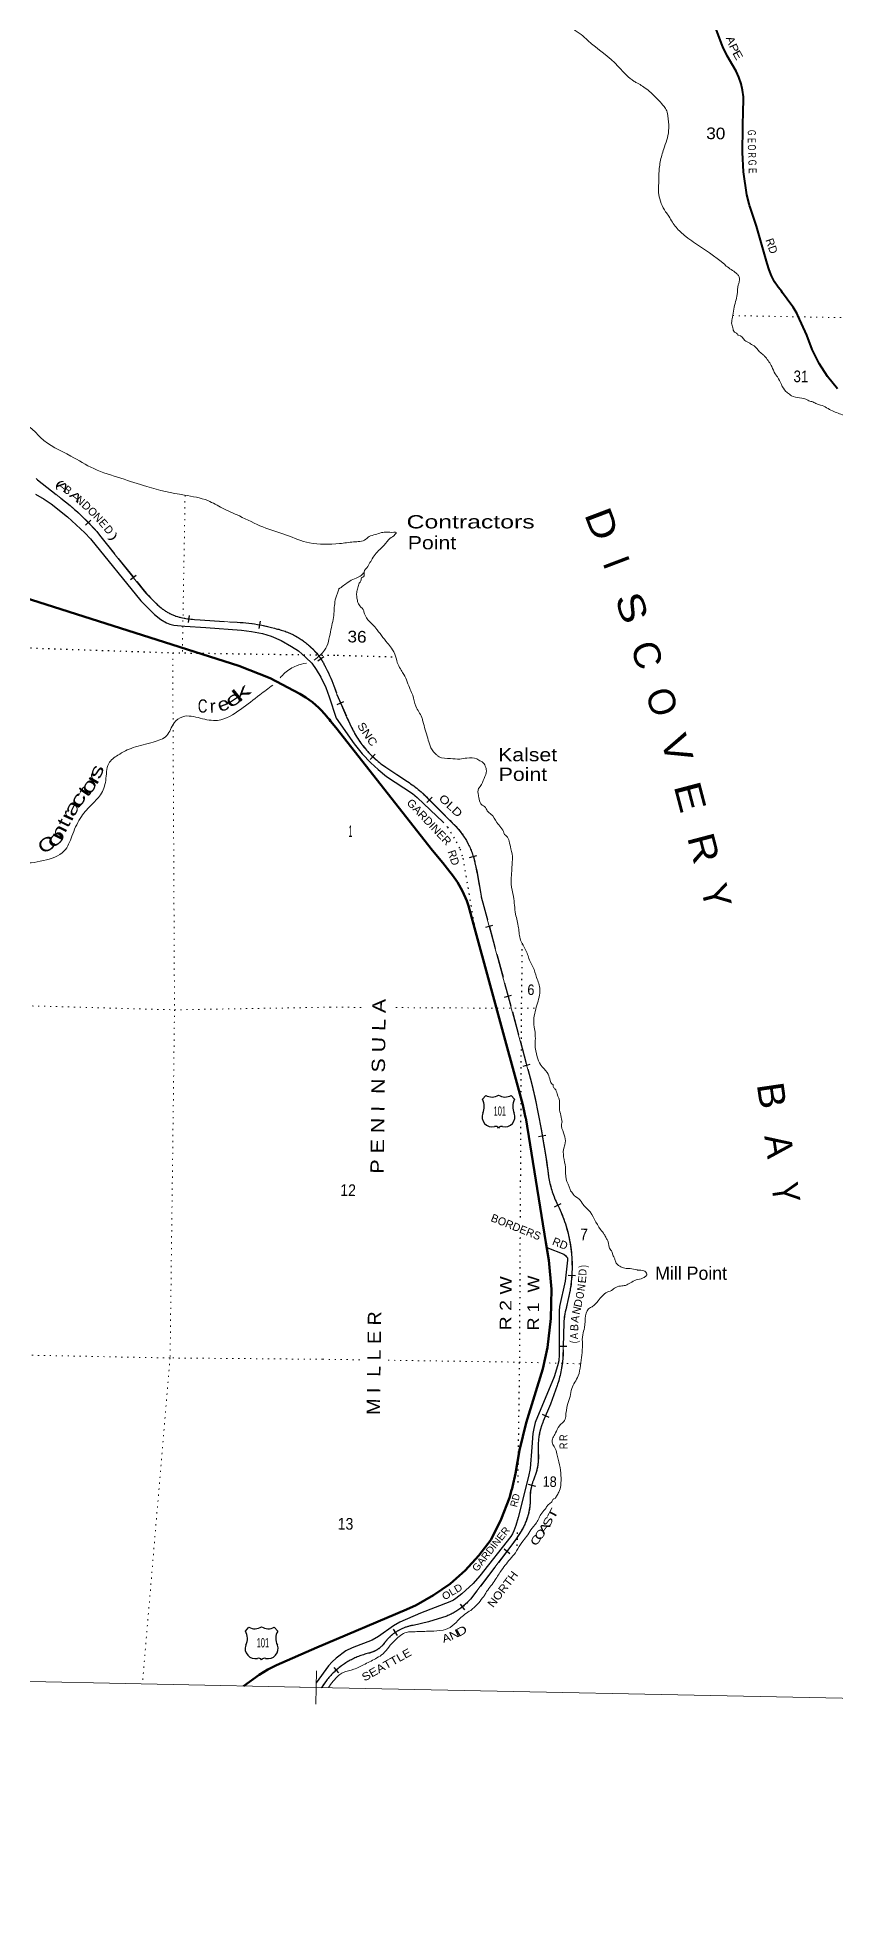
# Model space of a CAD drawing. Header units: feet. Extents: x -493433 to -244333, y 184684 to 373072.
# Drawn here: x -466572 to -454514, y 184934 to 213272 of the extents above; entities that cross this region are included whole.
import ezdxf
from ezdxf.enums import TextEntityAlignment as Align

# ---------------------------------------------------------------- set-up
doc = ezdxf.new("R2010")
doc.units = ezdxf.units.FT
doc.header["$LTSCALE"] = 60
doc.linetypes.add('DOTTED', pattern=[1.5, 0.3, -1.2])
doc.linetypes.add('LONG_DASHED', pattern=[7.5, 6, -1.5])
for name, color, linetype, lineweight in [('16', 7, 'Continuous', 25), ('20', 7, 'Continuous', 70), ('26', 7, 'Continuous', 40), ('27', 7, 'Continuous', 13), ('29', 7, 'Continuous', 25), ('30', 7, 'Continuous', 13), ('34', 7, 'Continuous', 13), ('39', 7, 'Continuous', 13), ('4', 7, 'Continuous', 13), ('41', 7, 'Continuous', 13), ('6', 7, 'DOTTED', 25), ('63', 7, 'Continuous', 25), ('7', 7, 'DOTTED', 13)]:
    doc.layers.add(name, color=color, linetype=linetype, lineweight=lineweight)
doc.layers.add('42', color=7, linetype='Continuous')

msp = doc.modelspace()

# ---------------------------------------------------------------- linework, layer by layer
at = {"layer": '16'}
for p, q in [((-459849.23, 197232.91), (-459797.92, 197291.67)), ((-459606.16, 197297.64), (-459606.44, 197297.44)), ((-459414.07, 197291.76), (-459362.68, 197232.91)), ((-463429.02, 189200.32), (-463377.71, 189259.08)), ((-463185.95, 189265.05), (-463186.23, 189264.85)), ((-462993.86, 189259.17), (-462942.47, 189200.32))]:
    msp.add_line(p, q, dxfattribs=at)
for centre, radius, start, end in [((-460042.21, 197122.28), 222.05, 332.97043, 29.75871), ((-459706.84, 197449.33), 182.07, 239.97227, 303.45418), ((-459505.06, 197448.83), 181.52, 236.33975, 300.08743), ((-459505.07, 197449.33), 182.07, 236.54582, 236.59441), ((-459169.71, 197122.28), 222.05, 150.24129, 207.02957), ((-459703.02, 196967.38), 151.42, 159.09177, 283.81923), ((-459508.9, 196967.38), 151.42, 256.18077, 20.90823), ((-463622, 189089.69), 222.05, 332.97043, 29.75871), ((-463286.63, 189416.74), 182.07, 239.97227, 303.45418), ((-463084.85, 189416.24), 181.52, 236.33975, 300.08743), ((-463084.86, 189416.74), 182.07, 236.54582, 236.59441), ((-462749.5, 189089.69), 222.05, 150.24129, 207.02957), ((-463282.81, 188934.79), 151.42, 159.09177, 283.81923), ((-463088.69, 188934.79), 151.42, 256.18077, 20.90823)]:
    msp.add_arc(centre, radius, start, end, dxfattribs=at)
for centre, major_axis, start_param, end_param in [((-459647.68, 196768.56), (-19.56, 51.67), 4.95877769, 6.28318531), ((-459564.23, 196768.56), (19.56, 51.67), 0, 1.32637542), ((-463227.47, 188735.97), (-19.56, 51.67), 4.95877769, 6.28318531), ((-463144.02, 188735.97), (19.56, 51.67), 0, 1.32637542)]:
    msp.add_ellipse(centre, major_axis=major_axis, ratio=0.929097, start_param=start_param, end_param=end_param, dxfattribs=at)
at = {"layer": '20'}
for points in [[(-462064.32, 202851.42), (-462143.06, 202944.91), (-462162.24, 202967.85), (-462184.62, 202994.91), (-462228.64, 203048.13), (-462249.27, 203073.06), (-462273.07, 203098.13), (-462319.26, 203146.77), (-462415.45, 203230.67), (-462519.88, 203304.05), (-462608.07, 203357.47), (-463058.42, 203592.85), (-463530.91, 203779.87), (-473933.01, 207089.92), (-473990.87, 207104.33), (-474102.6, 207125.54), (-474215.94, 207134.96), (-474225, 207135.19), (-474312.66, 207137.25), (-474974.96, 207158.91), (-479944.62, 207259.81), (-480351.86, 207265.63)], [(-462351.1, 188954.09), (-460993.86, 189527.02), (-460851.9, 189592.12), (-460586.23, 189740.44), (-460337.52, 189915.71), (-460108.5, 190116.02), (-459901.67, 190339.18), (-459719.3, 190582.73), (-459564.16, 190891.62), (-459442.15, 191215.04), (-459408.65, 191328.79), (-459401.27, 191353.83), (-459395.69, 191378.79), (-459351.1, 191578.17), (-459288.04, 191932.06), (-459185.56, 192345.75), (-458938.03, 193158.82), (-458867.46, 193484.17), (-458813.78, 193922.68), (-458806.24, 194364.39), (-458844.92, 194804.47), (-458888.81, 195069.76), (-459195.48, 196954.68), (-459195.93, 196957.44), (-459206, 197004.68), (-459236.59, 197148.24), (-460057.2, 200157.16), (-460083.38, 200231.34), (-460147.81, 200376.63), (-460227.08, 200514.39), (-460302.2, 200618.1), (-460320.22, 200642.99), (-460340.03, 200668.1), (-460449.1, 200806.39), (-460605.72, 200991.75), (-462064.32, 202851.42)], [(-463461.4, 188369.91), (-463221.76, 188537.46), (-463089.72, 188620.85), (-462959.78, 188685.59), (-462351.1, 188954.09)]]:
    msp.add_lwpolyline(points, dxfattribs=at)
at = {"layer": '26'}
msp.add_lwpolyline([(-454484.21, 207965.54), (-454632.26, 208150.4), (-454760.18, 208349.73), (-454866.55, 208561.33), (-454944.77, 208774.96), (-455082.87, 209073.08), (-455094.39, 209097.95), (-455108.01, 209123.08), (-455138.78, 209172.19), (-455154.46, 209197.22), (-455172.54, 209222.19), (-455313.68, 209417.12), (-455331.84, 209442.21), (-455352.24, 209467.12), (-455380.03, 209501.05), (-455435.17, 209582.81), (-455481.45, 209669.89), (-455518.39, 209761.32), (-455545.56, 209856.12), (-455706.67, 210423.08), (-455803.03, 210710.39), (-455811.4, 210735.35), (-455818.19, 210760.39), (-455855.21, 210896.85), (-455904.89, 211245.23), (-455918.26, 211533.8), (-455919.46, 211564.16), (-455909.57, 212209.51), (-455904.8, 212273.38), (-455905.9, 212374.85), (-455917.61, 212475.64), (-455939.78, 212574.66), (-455972.19, 212670.81), (-456014.46, 212763.06), (-456066.15, 212850.37), (-456151.55, 212994.7), (-456213.95, 213129.97), (-456225.51, 213155.02), (-456234.77, 213179.97), (-456508.8, 213918.08)], dxfattribs=at)
at = {"layer": '29'}
for points in [[(-466601.62, 206372.97), (-466472.53, 206297.75), (-466366.31, 206229.08), (-466117.93, 206032.86), (-465856.48, 205790.86), (-465771.51, 205699.28), (-465013.29, 204763.98), (-464804.13, 204554.68), (-464710.98, 204482.72), (-464621.11, 204430.4), (-464570.45, 204410.77), (-464511.62, 204394.42), (-464346.58, 204378.08), (-464026.3, 204358.46), (-463490.32, 204319.21), (-463338.35, 204299.58), (-463173.3, 204266.88), (-463042.57, 204227.64), (-462888.98, 204162.24), (-462735.37, 204073.93), (-462627.52, 204005.26), (-462516.41, 203907.15), (-462428.16, 203818.85), (-462359.53, 203724.02), (-462292.52, 203609.55), (-462215.73, 203455.85), (-462165.06, 203311.95), (-462061.42, 202991.71)], [(-462061.42, 202991.71), (-461785.49, 202603.11), (-461666.44, 202453.53), (-461536.32, 202315.04), (-461422.8, 202212.56), (-461296.08, 202108.4), (-460907.83, 201849.71), (-460835.14, 201792.95), (-460443.9, 201420.74)], [(-458876.54, 194995.61), (-458617.48, 194892.01), (-458590.52, 194869.65), (-458576.68, 194853.03), (-458565.6, 194836.42), (-458564.89, 194804.46), (-458597.71, 194487.64), (-458681.89, 194102.41), (-458687.77, 194035.41), (-458687.47, 193760.08), (-458687.47, 193374.22), (-458695.74, 193282.53), (-458712.35, 193207.74), (-458767, 193040.33), (-459050.13, 192349.08), (-459071.45, 192261.14), (-459086.12, 192182.89), (-459101.5, 191980.44), (-459127.65, 191656.62), (-459151.14, 191533.36), (-459309.18, 190913.79), (-459346.37, 190792.41), (-459376.83, 190714.85), (-459396.21, 190667.76), (-459417.87, 190630.77), (-459887.79, 190034.02), (-459988.7, 189919.91), (-460160.35, 189762.02), (-460248.95, 189690.01), (-460287.71, 189665.08), (-460343.4, 189639.94), (-460784.2, 189472.63), (-461098.92, 189332.69), (-461193.31, 189278.51), (-461420.08, 189119.41), (-461516.23, 189062.43), (-461818.76, 188947.67), (-461914.6, 188900.23), (-462059.63, 188789.79), (-462117.77, 188737.16), (-462175.24, 188674.76), (-462362.2, 188416.57)]]:
    msp.add_lwpolyline(points, dxfattribs=at)
at = {"layer": '29', "linetype": 'DOTTED'}
msp.add_lwpolyline([(-460443.9, 201420.74), (-460379.04, 201345.59), (-460329.2, 201270.81), (-460243.38, 201124), (-460188, 201013.21), (-460142.97, 200873.62), (-459974.83, 199874.8)], dxfattribs=at)
at = {"layer": '34'}
for p, q in [((-466572.23, 206590.81), (-466081.09, 206201.08)), ((-460662.01, 201766.44), (-460305.73, 201409.19)), ((-459867.57, 200291.89), (-459107.67, 197479.01)), ((-459389.24, 190522.36), (-460030.42, 189683.7))]:
    msp.add_line(p, q, dxfattribs=at)
for points in [[(-465678.05, 205807.37), (-465635.88, 205755.06), (-464958.59, 204909.46)], [(-464202.3, 204479.82), (-464112.57, 204474.7), (-463553.43, 204437.53)], [(-462049.13, 203348.09), (-461901.32, 203006.52), (-461827.59, 202848.49)], [(-461311.01, 202247.83), (-461141.03, 202137.3), (-460983.33, 202030.45)], [(-458620.66, 193860.2), (-458621.02, 193856.52), (-458630.48, 193447.89)], [(-458721.06, 192911.59), (-458821.32, 192629.61), (-458930.99, 192369.44)], [(-460385.99, 189428.23), (-460665.19, 189340.76), (-460896.69, 189287.67)]]:
    msp.add_lwpolyline(points, dxfattribs=at)
for centre, radius, start, end in [((-468243.4, 203584.39), 3394.51, 40.91041, 50.43141), ((-462945.63, 206666.4), 2671.86, 221.11487, 228.86054), ((-464213.87, 205266.09), 783.64, 231.33782, 249.45514), ((-464082.29, 205944.19), 1469.28, 253.93488, 265.31476), ((-463664.05, 201936.08), 2503.9, 73.79477, 87.468), ((-463216.91, 203236.32), 1132.49, 43.98168, 77.16115), ((-462993.84, 203424.36), 841.63, 23.39935, 45.31576), ((-464383.08, 202606.91), 2449.31, 17.70638, 28.04799), ((-460418.12, 203538.19), 1569.16, 206.07403, 235.31802), ((-461855.87, 200641), 1640.7, 43.31024, 57.87225), ((-461101.32, 200559.13), 1164.29, 12.23569, 46.89567), ((-468450.45, 198956.25), 8686.18, 8.90637, 12.29473), ((-472374.98, 194332.12), 13635.41, 7.29519, 13.34351), ((-457374.95, 196301.52), 1494.06, 189.16463, 205.52038), ((-460604.33, 194704.01), 2109.09, 350.25037, 26.88753), ((-462486.21, 195066.83), 4025.42, 345.68961, 349.69681), ((-457545.87, 193790.24), 1077.29, 164.8465, 176.21232), ((-460221.78, 193440.88), 1591.32, 340.57281, 0.25248), ((-457957.03, 191971.12), 1052.26, 157.75703, 183.78438), ((-459868.11, 191832.71), 863.87, 336.07207, 4.57911), ((-458432.09, 191223.63), 696.24, 158.18717, 184.3158), ((-460095.53, 191210.42), 969.96, 331.77648, 357.68451), ((-461686.09, 192171.1), 2827.31, 324.36362, 329.86582), ((-460766.34, 190332.79), 981.27, 292.80567, 318.58736), ((-461663.69, 189277.17), 421.86, 282.72976, 327.20709), ((-460785.12, 188619.89), 677.04, 99.48556, 140.70283), ((-461305.47, 187761.27), 1135.82, 103.50574, 149.15109)]:
    msp.add_arc(centre, radius, start, end, dxfattribs=at)
at = {"layer": '39'}
msp.add_line((-462021.32, 204938.34), (-462072.42, 204779.77), dxfattribs=at)
for points in [[(-461756.04, 216134.16), (-461701.79, 216123.09), (-461620.17, 216065.11), (-461566.45, 216025.79), (-461424.72, 215946.55), (-461335.67, 215854.13), (-461264.36, 215784.23), (-461245.43, 215717.3), (-461223.89, 215682.61), (-461154.56, 215614.77), (-461127.04, 215575.93), (-461087.73, 215520.74), (-461016.49, 215446.81), (-460803.79, 215279.51), (-460623.19, 215120.87), (-460549.53, 215069.08), (-460517.53, 215054.38), (-460441.55, 215018.69), (-460242.13, 214896.02), (-460090.96, 214782.3), (-459970.14, 214663.08), (-459791.12, 214528.68), (-459707.64, 214462.59), (-459664.1, 214417.41), (-459564.34, 214359.1), (-459414.37, 214289.79), (-459151.86, 214089.3), (-459005.47, 213935.31), (-458956.64, 213849.68), (-458891.64, 213765.77), (-458869.92, 213741.17), (-458784.83, 213652.86), (-458574.3, 213477.52), (-458480.95, 213399.16), (-458355.44, 213316.17), (-458256.24, 213227.6), (-457795.61, 212835.87), (-457676.99, 212706.6), (-457553.76, 212609.52), (-457503.88, 212580.36), (-457432.04, 212538.7), (-457265.16, 212402.5), (-457103.02, 212228.05), (-457063.86, 212164.79), (-457045.43, 212071.64), (-457041.88, 212045.35), (-457035.18, 211863.64), (-457108.88, 211588.58), (-457138.91, 211492.28), (-457176.95, 211291.21), (-457186.39, 211000.86), (-457184.2, 210901.96), (-457146.4, 210766.09), (-457080.17, 210639.79), (-457033.03, 210572.35), (-456978.22, 210482.58), (-456855.92, 210335.08), (-456774.54, 210265.01), (-456657.13, 210180.14), (-456187.47, 209840.69), (-456163.64, 209820.09), (-456014.39, 209712.46), (-455980.74, 209677.54), (-455968.36, 209584.51), (-455983.38, 209536.36), (-455998.22, 209389.34), (-456024.37, 209284.92), (-456071.19, 209045.68), (-456082.88, 208959.13), (-456066.13, 208884.18), (-456041.04, 208823.2), (-456001.21, 208796.24), (-455989.48, 208775.85), (-455975.42, 208773.58), (-455884.06, 208697.26), (-455810.25, 208653.55), (-455782.36, 208634.88), (-455742.41, 208613.98), (-455663.38, 208525.78), (-455601.82, 208474.22), (-455572.14, 208443.42), (-455475.99, 208300.44), (-455423.58, 208190.53), (-455392.15, 208145.58), (-455263.14, 207925.32), (-455209.5, 207881.98), (-455179.62, 207861.26), (-454930.79, 207794.18), (-454900.84, 207777.49), (-454872.7, 207772.94), (-454812.73, 207743.6), (-454738.55, 207720.05), (-454560.69, 207632.07), (-454388.47, 207566.38), (-454350.43, 207551.58), (-454126.61, 207440.56), (-454044.85, 207390.64)], [(-469228.47, 208659.96), (-468970.01, 208599.33), (-468734.54, 208502.87), (-468388.52, 208395.73), (-467968.44, 208181.79), (-467604.95, 207874.23), (-467291.87, 207650.68), (-466944.83, 207501.09), (-466652.11, 207354.8), (-466526.12, 207228.6), (-466069.3, 206949.14), (-465721.19, 206759.12), (-465311.59, 206614.11), (-464919.68, 206487.71), (-464352.56, 206359.19), (-463997.92, 206276.09), (-463776.97, 206161.79), (-463521.84, 206044.67), (-463165.11, 205878.68), (-462807.39, 205755.1), (-462463.62, 205637.91), (-462007.18, 205627.31)], [(-462007.18, 205627.31), (-461795.67, 205651.53), (-461702.73, 205659.93), (-461609.35, 205692.52), (-461562.23, 205732.02), (-461466.84, 205764.58), (-461373.53, 205793.15), (-461298.74, 205801.87), (-461185.88, 205797.8), (-461151.65, 205795.16), (-461166.28, 205767.19), (-461246.07, 205706.09), (-461334.71, 205602.8), (-461400.44, 205539.43), (-461526.5, 205376.29), (-461568.2, 205302.4), (-461580.72, 205280.44), (-461636.76, 205194.71), (-461644.08, 205126.24), (-461674.63, 205110.65), (-461685.53, 205066.47), (-461710.44, 205028.59), (-461731.91, 204958.37), (-461749.36, 204888.07), (-461746.63, 204817.42), (-461735.7, 204754.68), (-461702.71, 204685.48), (-461641.59, 204609.72), (-461639.8, 204597.58), (-461480.62, 204372.76), (-461462.85, 204352.26), (-461285.56, 204125.1), (-461224.46, 204049.34), (-461162.22, 203925.15), (-461124.19, 203801.39), (-461075.4, 203713.75), (-461036.25, 203650.5), (-460939.64, 203422.79), (-460902.95, 203335.37), (-460855.62, 203169.08), (-460765.95, 203002.01), (-460748.9, 202943.2), (-460675, 202687.66), (-460640.81, 202574.05), (-460609.72, 202510.95), (-460564.33, 202457.67), (-460544.54, 202437.13), (-460504.74, 202408.16), (-460333.82, 202380.84), (-460192.81, 202372.23), (-460083.6, 202388.4), (-459932.62, 202373.54), (-459872.74, 202340.17), (-459850.76, 202329.68), (-459805.58, 202264.3), (-459788.71, 202195.41), (-459823.15, 202079.02), (-459881.85, 201959.04), (-459906.69, 201925.2), (-459910.58, 201824.39), (-459908.74, 201814.28), (-459884.34, 201717), (-459852.8, 201678.08), (-459830.84, 201665.58), (-459783.59, 201604.2), (-459767.91, 201579.71), (-459720.24, 201540.5), (-459631.8, 201415.83), (-459523.85, 201256.51), (-459516.19, 201234.18), (-459486.41, 201209.42), (-459445.53, 201130.01), (-459417.4, 201016.52), (-459396.09, 200860.79), (-459401.44, 200790.28), (-459402.27, 200745.91), (-459413.19, 200483.84), (-459380.4, 200295.62), (-459347.01, 200030.73), (-459302.46, 199824.15), (-459292.12, 199729.15), (-459271.63, 199637.99), (-459191.87, 199481.19), (-459128.38, 199316.63), (-459085.57, 199233.14), (-459030.07, 199072.76), (-458979.06, 198888.24), (-458986.56, 198809.7), (-459051.7, 198560.74), (-459062.74, 198292.63), (-459051.62, 198239.96), (-459052.37, 198199.63), (-459050.69, 198181.44), (-459052.92, 198062.47), (-459020.16, 197872.23), (-458971.9, 197756.37), (-458942.36, 197717.49)], [(-462021.53, 204937.83), (-461877.15, 205044.43), (-461780.77, 205097.28), (-461696.82, 205134.59), (-461647.07, 205184.34)], [(-462072.42, 204779.77), (-462072.74, 204778.17), (-462096.39, 204542.36), (-462144.48, 204295), (-462233.6, 204016.29), (-462390.37, 203868.12)], [(-462508.5, 203821.86), (-462658.12, 203781.83), (-462833.92, 203672.84), (-462905.12, 203598.39)], [(-463016.16, 203490.51), (-463210.27, 203344.32), (-463503.54, 203122.94), (-463849.89, 202957.36), (-464113.05, 202989.82), (-464378.45, 203012.23), (-464507.56, 202918.3), (-464618.77, 202728.99), (-464822.57, 202628.74), (-465126.72, 202544.99), (-465359.04, 202431.27), (-465494.95, 202305.18), (-465541.27, 202047.67), (-465620.82, 201833.38), (-465765.59, 201673.15), (-465927.31, 201476.95), (-466052.44, 201209.18), (-466168.51, 200983.63), (-466482.13, 200839.5), (-466853.51, 200809.86), (-467114.18, 200862.47), (-467282.01, 200836.12), (-467446.47, 200781.4), (-467615.43, 200706.59), (-467776.07, 200556.84), (-467887.68, 200436.23), (-468074.02, 200307.28)], [(-458942.36, 197717.49), (-458855.62, 197611.01), (-458825.09, 197517.66), (-458795.86, 197462.66), (-458779.96, 197450.26), (-458778.36, 197428.04), (-458752.82, 197391.27), (-458719.94, 197316.03), (-458682.1, 197182.19), (-458684.64, 197153.99), (-458652.44, 196933.51), (-458647.45, 196876.94), (-458656.23, 196838.76), (-458647.05, 196790.18), (-458603.21, 196545.29), (-458615.95, 196511.22), (-458595.41, 196206.23), (-458584.59, 196028.5), (-458523.06, 195868.02), (-458509.46, 195839.53), (-458497.52, 195831.24), (-458479.94, 195800.66), (-458388.56, 195726.37), (-458327.57, 195644.56), (-458270.19, 195585.01), (-458250.41, 195564.49), (-458064.37, 195266.56), (-458009.28, 195192.94), (-457978.11, 195133.87), (-457954.67, 195093.09), (-457908.85, 194955.08), (-457896.98, 194942.76), (-457885.67, 194900.19), (-457854.62, 194835.07), (-457839.36, 194788.39), (-457808.07, 194735.37), (-457736.25, 194693.72), (-457698.17, 194680.92), (-457617.57, 194677.43), (-457511.11, 194655.32), (-457497.03, 194653.04), (-457412.51, 194643.43), (-457365.1, 194590.12), (-457367.39, 194576.04), (-457385.91, 194556.2), (-457428.72, 194530.76), (-457526.02, 194504.29), (-457611.55, 194459.45), (-457688.87, 194422.53), (-457761.67, 194411.75), (-457855.04, 194379.16), (-457879.64, 194357.42), (-457963.06, 194318.59), (-458036.68, 194263.45), (-458098.59, 194187.92), (-458186.88, 194102.78), (-458197.07, 194096.92), (-458215.37, 194089.19), (-458307.73, 193786.25), (-458333.98, 193675.78), (-458338.71, 193530.62), (-458366.85, 193210.38), (-458402.04, 193053.68), (-458498.34, 192863.78), (-458522.77, 192743.19), (-458561.27, 192624.87), (-458590.94, 192439.82), (-458597.69, 192401.62), (-458626.74, 192357.77), (-458686.33, 192298.34), (-458744.77, 192192.49), (-458757.28, 192170.52), (-458790.88, 192098.51), (-458792.01, 192038.02), (-458754.99, 191968.75), (-458724.38, 191879.43), (-458662.03, 191545.45), (-458661.93, 191442.57), (-458664.78, 191398.24), (-458694.88, 191297.92), (-458728.26, 191238.01), (-458763.28, 191198.3), (-458777.47, 191194.53), (-458800.39, 191154.6), (-458849.56, 191113.14), (-458878.5, 191075.34), (-458886.79, 191063.38), (-458952.88, 190979.86), (-459034.2, 190836.1), (-459116.86, 190728.68), (-459181.23, 190628.99), (-459251.46, 190539.49), (-459332.52, 190409.84), (-459411, 190310.4), (-459559.71, 190121.47), (-459657.27, 189971.95), (-459785.41, 189797.89)], [(-460026.52, 189512.72), (-459925.96, 189604.07), (-459846.12, 189703.33), (-459814.19, 189744.88), (-459785.41, 189797.89)], [(-462177.09, 188343.42), (-462161.34, 188367.41), (-462081.43, 188468.94), (-461953.39, 188575.38), (-461792.83, 188622.29), (-461623.26, 188701.41), (-461442.29, 188794.38), (-461350.75, 188856.96), (-461264.03, 188957.43), (-461168.15, 189063.69), (-460996.5, 189180.73), (-460867.9, 189190.67), (-460633.58, 189198.95), (-460442.96, 189216.15), (-460305.46, 189276.7), (-460193.52, 189386.5), (-460026.52, 189512.72)]]:
    msp.add_spline(points, degree=3, dxfattribs=at)
at = {"layer": '4'}
for p, q in [((-462358.64, 188597.17), (-462368.61, 188097.27)), ((-462113.67, 188342.23), (-462613.57, 188352.21))]:
    msp.add_line(p, q, dxfattribs=at)
msp.add_lwpolyline([(-489136.84, 372822.34), (-458570.27, 372170.54), (-428002.84, 371560.78), (-397434.59, 370993.07), (-366865.58, 370467.41), (-336295.9, 369983.8), (-305725.57, 369542.24), (-275154.66, 369142.74), (-244583.22, 368785.28), (-246606.46, 184933.95), (-277430.78, 185294.37), (-308254.58, 185697.19), (-339077.78, 186142.4), (-369900.35, 186630.01), (-400722.22, 187160.02), (-431543.33, 187732.42), (-462363.63, 188347.22), (-493183.05, 189004.41)], close=True, dxfattribs=at)
msp.add_lwpolyline([(-489136.84, 372822.34), (-458570.27, 372170.54), (-428002.84, 371560.78), (-397434.59, 370993.07), (-366865.58, 370467.41), (-336295.9, 369983.8), (-305725.57, 369542.24), (-275154.66, 369142.74), (-244583.22, 368785.28), (-246606.46, 184933.95), (-277430.78, 185294.37), (-308254.58, 185697.19), (-339077.78, 186142.4), (-369900.35, 186630.01), (-400722.22, 187160.02), (-431543.33, 187732.42), (-462363.63, 188347.22), (-493183.05, 189004.41)], close=True, dxfattribs=at)
at = {"layer": '6'}
for p, q in [((-462041.84, 203940.63), (-461159.18, 203917.07)), ((-459250.24, 199590.77), (-459262.32, 198616.47)), ((-459262.32, 198616.47), (-459279.86, 195389.42)), ((-459281.19, 195145.02), (-459291.42, 193261.99)), ((-459291.42, 193261.99), (-459315.67, 191388.26)), ((-459324.73, 190687.99), (-459328.25, 190415.56))]:
    msp.add_line(p, q, dxfattribs=at)
msp.add_lwpolyline([(-492834.73, 204828.51), (-491079.85, 204738.18), (-485783.19, 204663.92), (-480455.5, 204538.43), (-475054.88, 204353.88), (-469736.99, 204153.87), (-464528.89, 203978.19), (-462041.84, 203940.63)], dxfattribs=at)
at = {"layer": '63'}
for p, q in [((-465844.96, 205906.33), (-465765.63, 205983.42)), ((-465166.5, 205083.46), (-465080.17, 205152.61)), ((-464290.38, 204433.12), (-464275.07, 204542.67)), ((-463224.08, 204346.69), (-463204.67, 204455.59)), ((-462338.49, 203857.45), (-462246.86, 203919.41)), ((-462043.37, 203196.73), (-461941.1, 203240.99)), ((-461545.16, 202366.59), (-461468.43, 202447.4)), ((-460687.9, 201716.09), (-460609, 201794.77)), ((-460042.14, 200883.44), (-459935.81, 200916.75)), ((-459799.76, 199834.22), (-459692.19, 199863.28)), ((-459517.03, 198777.59), (-459409.46, 198806.65)), ((-459232.8, 197735.55), (-459125.23, 197764.61)), ((-458999.81, 196672.37), (-458890.11, 196691.87)), ((-458759.07, 195608.98), (-458659.41, 195658.79)), ((-458555.86, 194575.88), (-458444.65, 194569.05)), ((-458683.05, 193505.13), (-458571.67, 193502.55)), ((-458947.94, 192474.75), (-458845.27, 192431.47)), ((-459156.27, 191419.28), (-459048.94, 191389.35)), ((-459522.91, 190440.58), (-459434.39, 190372.92)), ((-460186.99, 189608.65), (-460118.21, 189520.99)), ((-461197.82, 189226.31), (-461135.29, 189134.1)), ((-462096.69, 188649.77), (-462021.75, 188567.33))]:
    msp.add_line(p, q, dxfattribs=at)
at = {"layer": '63', "lineweight": 13}
msp.add_line((-459389.24, 190522.36), (-459390.34, 190520.92), dxfattribs=at)
at = {"layer": '63', "linetype": 'LONG_DASHED'}
for points in [[(-466592.71, 206608.44), (-466571.54, 206591.67), (-466080.39, 206201.93), (-466056.57, 206182.09), (-466011.64, 206143.73), (-465967.28, 206104.45), (-465923.7, 206064.02), (-465880.87, 206023.41), (-465838.59, 205981.87), (-465797.1, 205939.19), (-465756.36, 205896.32), (-465716.39, 205852.77), (-465677.2, 205808.07), (-465635.02, 205755.74), (-464957.74, 204910.16), (-464926.82, 204875.14), (-464895.26, 204841.01), (-464863.08, 204807.4), (-464830.34, 204773.94), (-464796.97, 204741.4), (-464763.17, 204709.57), (-464728.78, 204677.89), (-464702.72, 204655.03), (-464691.99, 204646.55), (-464681.12, 204638.35), (-464670.09, 204630.33), (-464658.91, 204622.39), (-464647.6, 204614.74), (-464636.19, 204607.32), (-464624.64, 204599.97), (-464612.94, 204592.92), (-464601.16, 204586.1), (-464589.17, 204579.41), (-464577.15, 204573.01), (-464565.04, 204566.73), (-464552.74, 204560.69), (-464540.41, 204554.94), (-464527.93, 204549.36), (-464515.41, 204543.96), (-464502.71, 204538.8), (-464490.02, 204533.87), (-464488.54, 204533.33), (-464479.19, 204530.72), (-464454.56, 204523.98), (-464429.58, 204517.66), (-464404.73, 204511.8), (-464379.69, 204506.36), (-464354.46, 204501.5), (-464329.35, 204496.93), (-464304.05, 204492.79), (-464278.57, 204489.24), (-464253.19, 204485.98), (-464227.8, 204483.16), (-464202.22, 204480.91), (-464112.5, 204475.79), (-463553.36, 204438.62), (-463509.6, 204436.43), (-463466.11, 204433.26), (-463422.65, 204429.33), (-463378.96, 204424.9), (-463335.57, 204419.47), (-463292.47, 204413.29), (-463249.13, 204406.62), (-463206.09, 204398.95), (-463163.33, 204390.53), (-463120.37, 204381.36), (-463077.93, 204371.46), (-463035.51, 204361.06), (-462993.13, 204349.65), (-462964.98, 204341.55), (-462945.69, 204337.04), (-462926.59, 204332.1), (-462907.56, 204326.83), (-462888.47, 204321.32), (-462869.59, 204315.39), (-462850.9, 204309.16), (-462832.14, 204302.67), (-462813.6, 204295.77), (-462795.24, 204288.57), (-462776.86, 204281.01), (-462758.76, 204273.16), (-462740.72, 204265.09), (-462722.77, 204256.58)], [(-462722.77, 204256.58), (-462705.13, 204247.8), (-462687.56, 204238.68), (-462670.16, 204229.36), (-462652.85, 204219.61), (-462635.81, 204209.68), (-462618.87, 204199.31), (-462602.21, 204188.76), (-462585.61, 204177.89), (-462569.33, 204166.74), (-462553.21, 204155.28), (-462537.27, 204143.62), (-462521.54, 204131.54), (-462505.97, 204119.27), (-462490.68, 204106.73), (-462475.57, 204093.98), (-462460.77, 204080.84), (-462446.14, 204067.51), (-462431.78, 204054), (-462417.6, 204040.2), (-462403.73, 204026.1), (-462401.22, 204023.52), (-462390.81, 204013.09), (-462380.67, 204002.49), (-462370.72, 203991.7), (-462360.83, 203980.72), (-462351.23, 203969.58), (-462341.87, 203958.3), (-462332.58, 203946.86), (-462323.57, 203935.22), (-462314.81, 203923.48), (-462306.17, 203911.48), (-462297.82, 203899.44), (-462289.59, 203887.26), (-462281.58, 203874.85), (-462273.89, 203862.37), (-462266.38, 203849.73), (-462259.04, 203837.01), (-462251.93, 203824.07), (-462245.07, 203811.11), (-462238.44, 203797.92), (-462232.05, 203784.73), (-462225.83, 203771.35), (-462220.43, 203759.07), (-462215.7, 203749.98), (-462195.85, 203711.9), (-462176.95, 203673.52), (-462158.83, 203634.98), (-462140.99, 203595.97), (-462124.12, 203556.67), (-462108.01, 203517.21), (-462092.41, 203477.15), (-462053.58, 203371.73)], [(-462048.12, 203348.53), (-461900.31, 203006.97), (-461826.59, 202848.97), (-461814.39, 202824.39), (-461801.69, 202800.24), (-461788.58, 202776.27), (-461775.11, 202752.32), (-461761.15, 202728.78), (-461746.83, 202705.58), (-461732.16, 202682.39), (-461717, 202659.61), (-461701.48, 202637.16), (-461685.47, 202614.8), (-461669.18, 202592.92), (-461652.61, 202571.18), (-461635.47, 202549.71), (-461618.04, 202528.74), (-461600.2, 202507.96), (-461582.14, 202487.48), (-461563.52, 202467.26), (-461544.76, 202447.46), (-461525.43, 202427.94), (-461505.97, 202408.83), (-461486.06, 202389.95), (-461465.89, 202371.53), (-461445.36, 202353.48), (-461424.6, 202335.69), (-461403.37, 202318.34), (-461381.91, 202301.25), (-461360.18, 202284.65), (-461338.22, 202268.33), (-461315.85, 202252.58), (-461310.39, 202248.74), (-461140.42, 202138.22), (-460982.73, 202031.37), (-460958.5, 202015.96), (-460934.74, 202000.07), (-460911.25, 201983.77), (-460887.78, 201967.11), (-460864.81, 201949.96), (-460842.24, 201932.5), (-460819.71, 201914.67), (-460797.67, 201896.36), (-460776.03, 201877.73), (-460754.5, 201858.6), (-460733.52, 201839.21), (-460712.71, 201819.55), (-460692.25, 201799.34), (-460672.34, 201778.88), (-460661.22, 201767.21), (-460304.96, 201409.98), (-460290.16, 201395.98), (-460275.76, 201381.68), (-460261.59, 201367.15), (-460247.5, 201352.37), (-460233.8, 201337.31), (-460220.44, 201322.1), (-460207.16, 201306.62), (-460194.26, 201290.89), (-460181.69, 201274.98), (-460169.29, 201258.73), (-460157.28, 201242.4), (-460145.44, 201225.89), (-460133.92, 201209.03), (-460122.81, 201192.09), (-460111.93, 201174.88), (-460101.3, 201157.59), (-460090.99, 201139.96), (-460081, 201122.31), (-460071.34, 201104.33), (-460062, 201086.34), (-460052.9, 201068.09), (-460044.21, 201049.73), (-460035.86, 201031.22), (-460027.73, 201012.61), (-460020.01, 200993.73), (-460012.55, 200974.77), (-460005.48, 200955.7), (-459998.66, 200936.55), (-459992.34, 200917.21), (-459986.26, 200897.81), (-459980.5, 200878.37), (-459975.06, 200858.75), (-459970.05, 200839.05), (-459965.34, 200819.18), (-459962.4, 200806.11), (-459930.88, 200657.38), (-459902.93, 200508.76), (-459877.53, 200359.59), (-459867.91, 200301.2), (-459866.49, 200292.11), (-459106.6, 197479.28), (-459052.84, 197246.74), (-459004.71, 197014.29), (-458960.57, 196780.91), (-458918.76, 196545.56), (-458882.58, 196310.28), (-458850.69, 196075.4), (-458848.85, 196063.72), (-458844.54, 196037.95), (-458839.68, 196012.43)], [(-458839.68, 196012.43), (-458834.35, 195986.97), (-458828.71, 195961.42), (-458822.52, 195936.11), (-458815.89, 195911.01), (-458808.96, 195885.81), (-458801.45, 195860.87), (-458793.53, 195836.13), (-458785.14, 195811.33), (-458776.36, 195786.88), (-458767.29, 195762.48), (-458757.62, 195738.19), (-458747.56, 195714.25), (-458737.05, 195690.39), (-458726.28, 195666.71), (-458722.24, 195658.3), (-458705.74, 195625.29), (-458690.07, 195592.06), (-458674.98, 195558.56), (-458660.16, 195524.66), (-458646.19, 195490.58), (-458632.88, 195456.39), (-458619.85, 195421.83), (-458607.67, 195387.07), (-458596.15, 195352.23), (-458585.09, 195316.9), (-458574.8, 195281.66), (-458564.88, 195246.23), (-458555.72, 195210.42), (-458547.3, 195174.7), (-458539.46, 195138.7), (-458532.08, 195102.69), (-458525.46, 195066.29), (-458519.4, 195030.1), (-458514.1, 194993.5), (-458509.36, 194957.1), (-458505.2, 194920.42), (-458501.78, 194883.82), (-458499.03, 194847.12), (-458496.75, 194810.42), (-458495.31, 194773.53), (-458494.34, 194736.64), (-458494.14, 194699.84), (-458494.41, 194663.03), (-458495.62, 194626.21), (-458497.29, 194589.41), (-458499.55, 194552.78), (-458502.45, 194516.04), (-458506.11, 194479.4), (-458510.44, 194442.67), (-458515.14, 194406.21), (-458520.79, 194369.76), (-458524.61, 194346.65), (-458527.83, 194329.01), (-458541.19, 194260.01), (-458556.2, 194191.03), (-458571.91, 194122.68), (-458584.63, 194071.57), (-458589.45, 194053.35), (-458593.82, 194035.13), (-458597.88, 194016.83), (-458601.77, 193998.36), (-458605.21, 193979.91), (-458608.32, 193961.45), (-458611.24, 193942.84), (-458613.71, 193924.22), (-458615.85, 193905.62), (-458617.71, 193886.84), (-458619.19, 193868.17), (-458619.7, 193861.43), (-458619.55, 193860.21), (-458619.92, 193856.44), (-458629.38, 193447.88), (-458629.42, 193420.01), (-458630.09, 193392.31), (-458631.24, 193364.6), (-458632.71, 193336.73), (-458634.81, 193309.01), (-458637.4, 193281.45), (-458640.3, 193253.73), (-458643.84, 193226.16), (-458647.86, 193198.75), (-458652.35, 193171.17), (-458657.34, 193143.93), (-458662.63, 193116.68), (-458668.56, 193089.41), (-458674.98, 193062.48), (-458681.86, 193035.53), (-458689.07, 193008.75), (-458696.91, 192981.97), (-458705.07, 192955.49), (-458713.88, 192929.02), (-458720.02, 192911.23), (-458820.29, 192629.21), (-458929.97, 192369.01), (-458936.83, 192351.95), (-458943.27, 192334.83), (-458949.43, 192317.57), (-458955.41, 192300.14), (-458960.98, 192282.66), (-458966.2, 192265.15)], [(-458966.2, 192265.15), (-458971.29, 192247.47), (-458975.93, 192229.72), (-458980.24, 192211.96), (-458984.3, 192193.97), (-458987.99, 192176.05), (-458991.48, 192158.07), (-458994.59, 192139.92), (-458997.33, 192121.84), (-458999.77, 192103.65), (-459001.98, 192085.48), (-459003.8, 192067.14), (-459005.35, 192048.92), (-459006.51, 192030.54), (-459007.39, 192012.27), (-459007.99, 191993.89), (-459008.19, 191975.59), (-459008.08, 191957.25), (-459007.74, 191938.94), (-459006.96, 191920.57), (-459005.96, 191902.23), (-459005.9, 191901.78), (-459005.27, 191894.12), (-459004.39, 191879.07), (-459003.7, 191863.99), (-459003.31, 191848.87), (-459003.11, 191833.74), (-459003.27, 191818.67), (-459003.63, 191803.59), (-459004.24, 191788.53), (-459005.18, 191773.43), (-459006.34, 191758.43), (-459007.73, 191743.34), (-459009.45, 191728.39), (-459011.4, 191713.35), (-459013.65, 191698.46), (-459016.1, 191683.55), (-459018.79, 191668.75), (-459021.77, 191653.9), (-459025.08, 191639.18), (-459028.56, 191624.54), (-459032.34, 191609.85), (-459036.32, 191595.34), (-459040.57, 191580.85), (-459045.17, 191566.43), (-459049.9, 191552.15), (-459054.89, 191537.9), (-459060.24, 191523.72), (-459065.71, 191509.68), (-459071.41, 191495.75), (-459077.47, 191481.9), (-459081.92, 191470.6), (-459086.09, 191459.24), (-459090.07, 191447.79), (-459093.94, 191436.25), (-459097.53, 191424.66), (-459100.91, 191413.06), (-459104.17, 191401.33), (-459107.16, 191389.58), (-459109.92, 191377.81), (-459112.52, 191365.89), (-459114.87, 191354.03), (-459117.09, 191342.11), (-459119.06, 191330.1), (-459120.78, 191318.13), (-459122.3, 191306.08), (-459123.67, 191294.06), (-459124.79, 191281.92), (-459125.72, 191269.87), (-459126.4, 191257.71), (-459126.89, 191245.62), (-459127.19, 191233.46), (-459127.23, 191221.36), (-459127.08, 191209.23), (-459126.76, 191197.12), (-459126.15, 191184.98), (-459125.4, 191172.85), (-459125.25, 191171.25), (-459126.02, 191155.8), (-459127.08, 191138.84), (-459128.52, 191121.98), (-459130.18, 191105.13), (-459132.14, 191088.32), (-459134.46, 191071.5), (-459137.02, 191054.8), (-459139.85, 191038.02), (-459143.03, 191021.43), (-459146.47, 191004.75), (-459150.25, 190988.28), (-459154.24, 190971.8), (-459158.49, 190955.45), (-459163.1, 190939.08), (-459168.05, 190922.88), (-459173.15, 190906.78), (-459178.62, 190890.65), (-459184.29, 190874.73), (-459190.27, 190858.87), (-459196.63, 190843.11), (-459203.13, 190827.54), (-459209.93, 190812.01), (-459217.1, 190796.57)], [(-459217.1, 190796.57), (-459224.4, 190781.32), (-459231.97, 190766.21), (-459239.93, 190751.16), (-459265.03, 190708.48), (-459290.96, 190666.63), (-459317.63, 190625.2), (-459344.92, 190583.81), (-459373.05, 190543.24), (-459387.35, 190523.15), (-459388.35, 190521.7), (-460029.57, 189682.99), (-460038.54, 189672.97), (-460050.16, 189660.31), (-460062.03, 189647.96), (-460074.05, 189635.77), (-460086.29, 189623.81), (-460098.82, 189612.03), (-460111.46, 189600.54), (-460124.36, 189589.15), (-460137.42, 189578.12), (-460150.72, 189567.19), (-460164.19, 189556.63), (-460177.82, 189546.22), (-460191.56, 189536.06), (-460205.59, 189526.12), (-460219.79, 189516.52), (-460234.05, 189507.11), (-460248.62, 189497.9), (-460263.2, 189489), (-460278, 189480.32), (-460293.03, 189471.98), (-460308.05, 189463.86), (-460323.27, 189455.96), (-460338.73, 189448.39), (-460354.19, 189441.03), (-460369.75, 189433.97), (-460385.61, 189427.19), (-460664.91, 189339.68), (-460896.48, 189286.57), (-460908.17, 189284.55), (-460919.72, 189282.29), (-460931.23, 189279.81), (-460942.79, 189277.19), (-460954.22, 189274.33), (-460965.58, 189271.26), (-460976.96, 189268.06), (-460988.24, 189264.6), (-460999.41, 189260.95), (-461010.62, 189257.09), (-461021.68, 189253.05), (-461032.7, 189248.88), (-461043.67, 189244.45), (-461054.48, 189239.82), (-461065.26, 189235), (-461075.95, 189230.07), (-461086.59, 189224.86), (-461097.07, 189219.55), (-461107.52, 189213.97), (-461117.81, 189208.27), (-461128.07, 189202.38), (-461138.14, 189196.31), (-461148.14, 189190.04), (-461158.03, 189183.66), (-461167.83, 189177.02), (-461177.52, 189170.28), (-461187.06, 189163.33), (-461196.49, 189156.27), (-461205.76, 189148.97), (-461214.94, 189141.54), (-461223.96, 189133.99), (-461232.87, 189126.27), (-461241.63, 189118.37), (-461250.28, 189110.28), (-461258.79, 189102.15), (-461267.12, 189093.76), (-461275.3, 189085.26), (-461283.39, 189076.65), (-461291.24, 189067.93), (-461299, 189058.97), (-461306.61, 189049.95), (-461308.17, 189048.03), (-461310.05, 189045.14), (-461314.15, 189038.98), (-461318.39, 189032.94), (-461322.66, 189026.95), (-461327.1, 189021.04), (-461331.62, 189015.16), (-461336.24, 189009.43), (-461340.98, 189003.77), (-461345.78, 188998.18), (-461350.7, 188992.65), (-461355.72, 188987.27), (-461360.84, 188981.9), (-461366.03, 188976.65), (-461371.33, 188971.5), (-461376.69, 188966.47), (-461382.17, 188961.52), (-461387.69, 188956.63), (-461393.35, 188951.87), (-461399.04, 188947.21)], [(-461399.06, 188947.2), (-461404.88, 188942.64), (-461410.75, 188938.14), (-461416.71, 188933.8), (-461422.73, 188929.55), (-461428.82, 188925.39), (-461435.02, 188921.34), (-461441.23, 188917.43), (-461447.57, 188913.57), (-461453.93, 188909.88), (-461460.4, 188906.25), (-461466.89, 188902.78), (-461473.45, 188899.39), (-461480.05, 188896.12), (-461486.75, 188892.96), (-461493.49, 188889.96), (-461500.25, 188887.05), (-461507.11, 188884.24), (-461513.96, 188881.56), (-461520.89, 188879.01), (-461527.89, 188876.6), (-461534.86, 188874.29), (-461541.92, 188872.09), (-461549.04, 188870.04), (-461556.15, 188868.09), (-461563.28, 188866.26), (-461570.48, 188864.59), (-461589.76, 188859.84), (-461608.81, 188854.68), (-461627.81, 188849.19), (-461646.85, 188843.44), (-461665.68, 188837.3), (-461684.32, 188830.84), (-461703.02, 188824.12), (-461721.49, 188817), (-461739.78, 188809.58), (-461758.1, 188801.79), (-461776.12, 188793.72), (-461794.09, 188785.45), (-461811.94, 188776.72), (-461829.5, 188767.72), (-461846.99, 188758.38), (-461864.31, 188748.85), (-461881.51, 188738.89), (-461898.46, 188728.75), (-461915.29, 188718.17), (-461931.83, 188707.43), (-461948.32, 188696.35), (-461964.49, 188685), (-461980.49, 188673.35), (-461996.31, 188661.49), (-462011.91, 188649.22), (-462027.36, 188636.76), (-462042.51, 188624.01), (-462057.49, 188611.08), (-462072.14, 188597.76), (-462086.64, 188584.24), (-462100.86, 188570.56), (-462114.88, 188556.57), (-462128.6, 188542.3), (-462142.15, 188527.73), (-462155.45, 188513.1), (-462168.4, 188498.08), (-462181.1, 188482.9), (-462193.62, 188467.51), (-462205.77, 188452), (-462217.69, 188436.07), (-462229.37, 188420.07), (-462240.64, 188403.84), (-462251.77, 188387.5), (-462262.58, 188370.79), (-462278.38, 188345.46)]]:
    msp.add_lwpolyline(points, dxfattribs=at)
at = {"layer": '7'}
for p, q in [((-456066.28, 209071.74), (-453691.3, 209026.36)), ((-464341.9, 206356.8), (-464383.27, 203977.46)), ((-462151.57, 198623.73), (-461633.59, 198620.72)), ((-461156.92, 198618.05), (-459262.49, 198607.41)), ((-459262.49, 198607.41), (-459041.76, 198607.54)), ((-462261.3, 193305.78), (-461701.92, 193297.53)), ((-461274.53, 193291.24), (-459291.42, 193261.99)), ((-459291.42, 193261.99), (-458364.07, 193236.12))]:
    msp.add_line(p, q, dxfattribs=at)
for points in [[(-464528.89, 203978.19), (-464502.13, 198584.71), (-464568.71, 193325.53), (-464986.75, 188401.51)], [(-482490.21, 198866.3), (-480202.1, 198661.59), (-474977.51, 198865.8), (-469891.82, 198729.85), (-464502.13, 198584.71), (-462151.57, 198623.73)], [(-462261.3, 193305.78), (-464568.71, 193325.53), (-470098.27, 193433.55), (-475383.91, 193547.95), (-480607.42, 193648.77), (-485716.82, 193718.61), (-491340.06, 193869.25)]]:
    msp.add_lwpolyline(points, dxfattribs=at)

# ---------------------------------------------------------------- texts
at = {"layer": '16', "width": 0.6}
for p in [(-459586.36, 196985.87), (-463166.16, 188953.28)]:
    msp.add_text('101', height=140, dxfattribs=at).set_placement(p, align=Align.CENTER)
at = {"layer": '27'}
for s, rotation, width, p in [('A', 291.013, 1.15, (-456172.89, 213265.8)), ('P', 294.075, 1.2, (-456126.72, 213147.76)), ('E', 299.116, 1.3, (-456076.19, 213038.65)), ('G', 269.215, 0.6, (-455837.8, 211877.15)), ('E', 270.287, 0.7, (-455839.39, 211754.85)), ('O', 271.868, 0.65, (-455838.79, 211653.52)), ('R', 271.868, 0.7, (-455834.87, 211533.55)), ('G', 271.868, 0.65, (-455831.09, 211423.49)), ('E', 271.868, 0.75, (-455827.3, 211298.19))]:
    msp.add_text(s, height=120.9, rotation=rotation, dxfattribs=dict(at, width=width)).set_placement(p)
msp.add_text('RD', height=120.9, rotation=289.04, dxfattribs=at).set_placement((-455573.58, 210213.78))
at = {"layer": '30'}
for s, height, rotation, width, p in [('OLD', 120, 316.428, 1.25, (-460518.89, 201765.69)), ('GARDINER', 120, 313.428, 1.05, (-461002.71, 201703.01)), ('RD', 109.1, 75.69, 0.95, (-459327.91, 191065.06)), ('GARDINER', 109.1, 51.513, 1.05, (-459929.49, 190088.94)), ('OLD', 109.1, 30.785, 1.1, (-460421.23, 189662.98))]:
    msp.add_text(s, height=height, rotation=rotation, dxfattribs=dict(at, width=width)).set_placement(p)
for s, rotation, p in [('RD', 287.879, (-460377.2, 200974.66)), ('BORDERS', 338.203, (-459732.62, 195395.83)), ('RD', 338.203, (-458803.95, 195041.12))]:
    msp.add_text(s, height=120, rotation=rotation, dxfattribs=at).set_placement(p)
at = {"layer": '41'}
for s, height, rotation, width, p in [('D', 403, 290.732, 1.2, (-458313.98, 206069.51)), ('S', 403, 287.721, 1.25, (-457850.48, 204813.55)), ('C', 403, 287.724, 1.05, (-457615.77, 204079.11)), ('V', 403, 287.722, 1.15, (-457165.66, 202670.68)), ('E', 403, 284.732, 1.25, (-456961.73, 201966.93)), ('R', 403, 284.734, 1.15, (-456757.58, 201190.57)), ('B', 402.9, 278.24, 1.1, (-455704.03, 197458.77)), ('Y', 402.9, 278.242, 0.85, (-455484.85, 195945.27))]:
    msp.add_text(s, height=height, rotation=rotation, dxfattribs=dict(at, width=width)).set_placement(p)
for s, height, rotation, p in [('I', 403, 290.733, (-458038.76, 205342.48)), ('O', 403, 287.724, (-457390.73, 203374.9)), ('Y', 403, 284.735, (-456556.66, 200426.51)), ('A', 402.9, 278.241, (-455590.81, 196676.9))]:
    msp.add_text(s, height=height, rotation=rotation, dxfattribs=at).set_placement(p)
for s, rotation, width, p in [('k', 39.048, 2, (-463431.77, 203297.75)), ('C', 359.047, 0.75, (-464078.87, 203074.03)), ('e', 20.895, 1.2, (-463730.42, 203110.28)), ('e', 33.532, 1.6, (-463560.42, 203200.23)), ('o', 58.704, 1.5, (-465717.9, 201914.36)), ('r', 60.356, 1.65, (-465644.06, 202032.7)), ('s', 67.7, 1.5, (-465595.27, 202147.81)), ('c', 60.033, 1.65, (-465880.33, 201712.62)), ('t', 55.621, 1.55, (-465782.5, 201829.77)), ('r', 65.309, 1.5, (-466027.99, 201479.31)), ('a', 60.941, 1.55, (-465967.58, 201587.38)), ('C', 31.209, 1.35, (-466383.02, 200997.14)), ('o', 42.394, 1.9, (-466235.53, 201104.62)), ('n', 63.072, 1.5, (-466165.59, 201225.25)), ('t', 63.807, 1.3, (-466089.53, 201366.83))]:
    msp.add_text(s, height=200, rotation=rotation, dxfattribs=dict(at, width=width)).set_placement(p, align=Align.CENTER)
msp.add_text('r', height=200, rotation=2.752, dxfattribs=at).set_placement((-463920.36, 203071.64), align=Align.CENTER)
at = {"layer": '42'}
for s, width, p in [('Contractors', 1.4, (-460995.12, 205856.73)), ('Point', 1.2, (-460977.13, 205540.95)), ('Kalset', 1.2, (-459612, 202338.95)), ('Point', 1.2, (-459602.56, 202043.17))]:
    msp.add_text(s, height=200, dxfattribs=dict(at, width=width)).set_placement(p)
for s, rotation, width, p in [('P E N I  N S U L A', 89.318, 1.2, (-461340.46, 196108.73)), ('M I  L L E R', 89.317, 1.1, (-461397.25, 192464.66))]:
    msp.add_text(s, height=201.5, rotation=rotation, dxfattribs=dict(at, width=width)).set_placement(p)
msp.add_text('Mill Point', height=200, dxfattribs=at).set_placement((-457238, 194505.95))
at = {"layer": '6'}
for s, width, p in [('R 2 W', 1.25, (-459412.38, 193741.62)), ('R 1  W', 1.15, (-458994.26, 193741.18))]:
    msp.add_text(s, height=176.3, rotation=89.689, dxfattribs=dict(at, width=width)).set_placement(p)
at = {"layer": '63'}
for s, rotation, width, p in [('(', 321.567, 1.6, (-466280.8, 206485.23)), ('A', 321.567, 1.7, (-466220.76, 206440.97)), ('A', 321.438, 1.7, (-466031.04, 206290.17)), (')', 308.694, 1.6, (-465464.92, 205694.7)), (')', 91.116, 0.75, (-458274.59, 194709.58)), ('N', 82.197, 0.9, (-458297.37, 194381.55)), ('E', 85.189, 1.05, (-458283.46, 194505.21)), ('D', 88.12, 0.85, (-458276.48, 194619.14)), ('D', 77.427, 1.05, (-458342.95, 194141.03)), ('O', 79.317, 0.85, (-458317.05, 194262.41)), ('(', 88.674, 0.75, (-458410.83, 193567.38)), ('A', 88.674, 0.85, (-458404.5, 193655.94))]:
    msp.add_text(s, height=120, rotation=rotation, dxfattribs=dict(at, width=width)).set_placement(p, align=Align.CENTER)
for s, rotation, p in [('B', 321.567, (-466154.86, 206388.68)), ('N', 319.285, (-465963.02, 206233.1)), ('D', 317.175, (-465872.71, 206152.52)), ('O', 315.279, (-465782.37, 206065.95)), ('N', 313.36, (-465700.69, 205982.26)), ('E', 310.828, (-465622.71, 205896.23)), ('D', 308.743, (-465542.05, 205799.54)), ('A', 81.736, (-458392.26, 193904.78)), ('N', 76.263, (-458367.84, 194029.08)), ('B', 88.586, (-458401.46, 193784.13))]:
    msp.add_text(s, height=120, rotation=rotation, dxfattribs=at).set_placement(p, align=Align.CENTER)
for s, rotation, width, p in [('SNC', 303.92, 1.15, (-461746.58, 202877.33)), ('R', 89.679, 0.85, (-458564.62, 192070.92)), ('R', 90.616, 0.85, (-458563.05, 191948.6)), ('T', 62.124, 1.65, (-458768.75, 190872.22)), ('O', 55.624, 1.35, (-458974.71, 190557.62)), ('A', 53.624, 1.65, (-458921.31, 190647.57)), ('S', 64.124, 1.45, (-458839.77, 190753.77)), ('C', 55.109, 1.45, (-459039.93, 190472.39)), ('NORTH', 52.601, 1.1, (-459687.41, 189544.91)), ('A', 17.377, 1.15, (-460436.49, 189019.7)), ('N', 24.979, 1.25, (-460316.99, 189061.27)), ('D', 30.325, 1.45, (-460209.35, 189106.62)), ('SEATTLE', 29.232, 1.15, (-461629.96, 188436.74))]:
    msp.add_text(s, height=120.9, rotation=rotation, dxfattribs=dict(at, width=width)).set_placement(p)
at = {"layer": '7'}
for s, height, rotation, width, p in [('30', 176.3, 358.955, 1.1, (-456468.66, 211738.16)), ('31', 176.3, 358.955, 0.85, (-455149.37, 208066.06)), ('36', 176.3, 358.958, 1.1, (-461889.66, 204135.62)), ('1', 176.3, 358.958, 0.45, (-461873.67, 201196.06)), ('6', 158.7, 358.956, 0.9, (-459170.81, 198809.81)), ('12', 176.3, 358.958, 0.9, (-461998.09, 195774.31)), ('7', 176.3, 358.956, 0.9, (-458374.8, 195104.92)), ('18', 158.7, 358.959, 0.9, (-458940.73, 191380.42)), ('13', 176.3, 358.958, 0.9, (-462037.13, 190734.84))]:
    msp.add_text(s, height=height, rotation=rotation, dxfattribs=dict(at, width=width)).set_placement(p)

doc.saveas('drawing.dxf')
